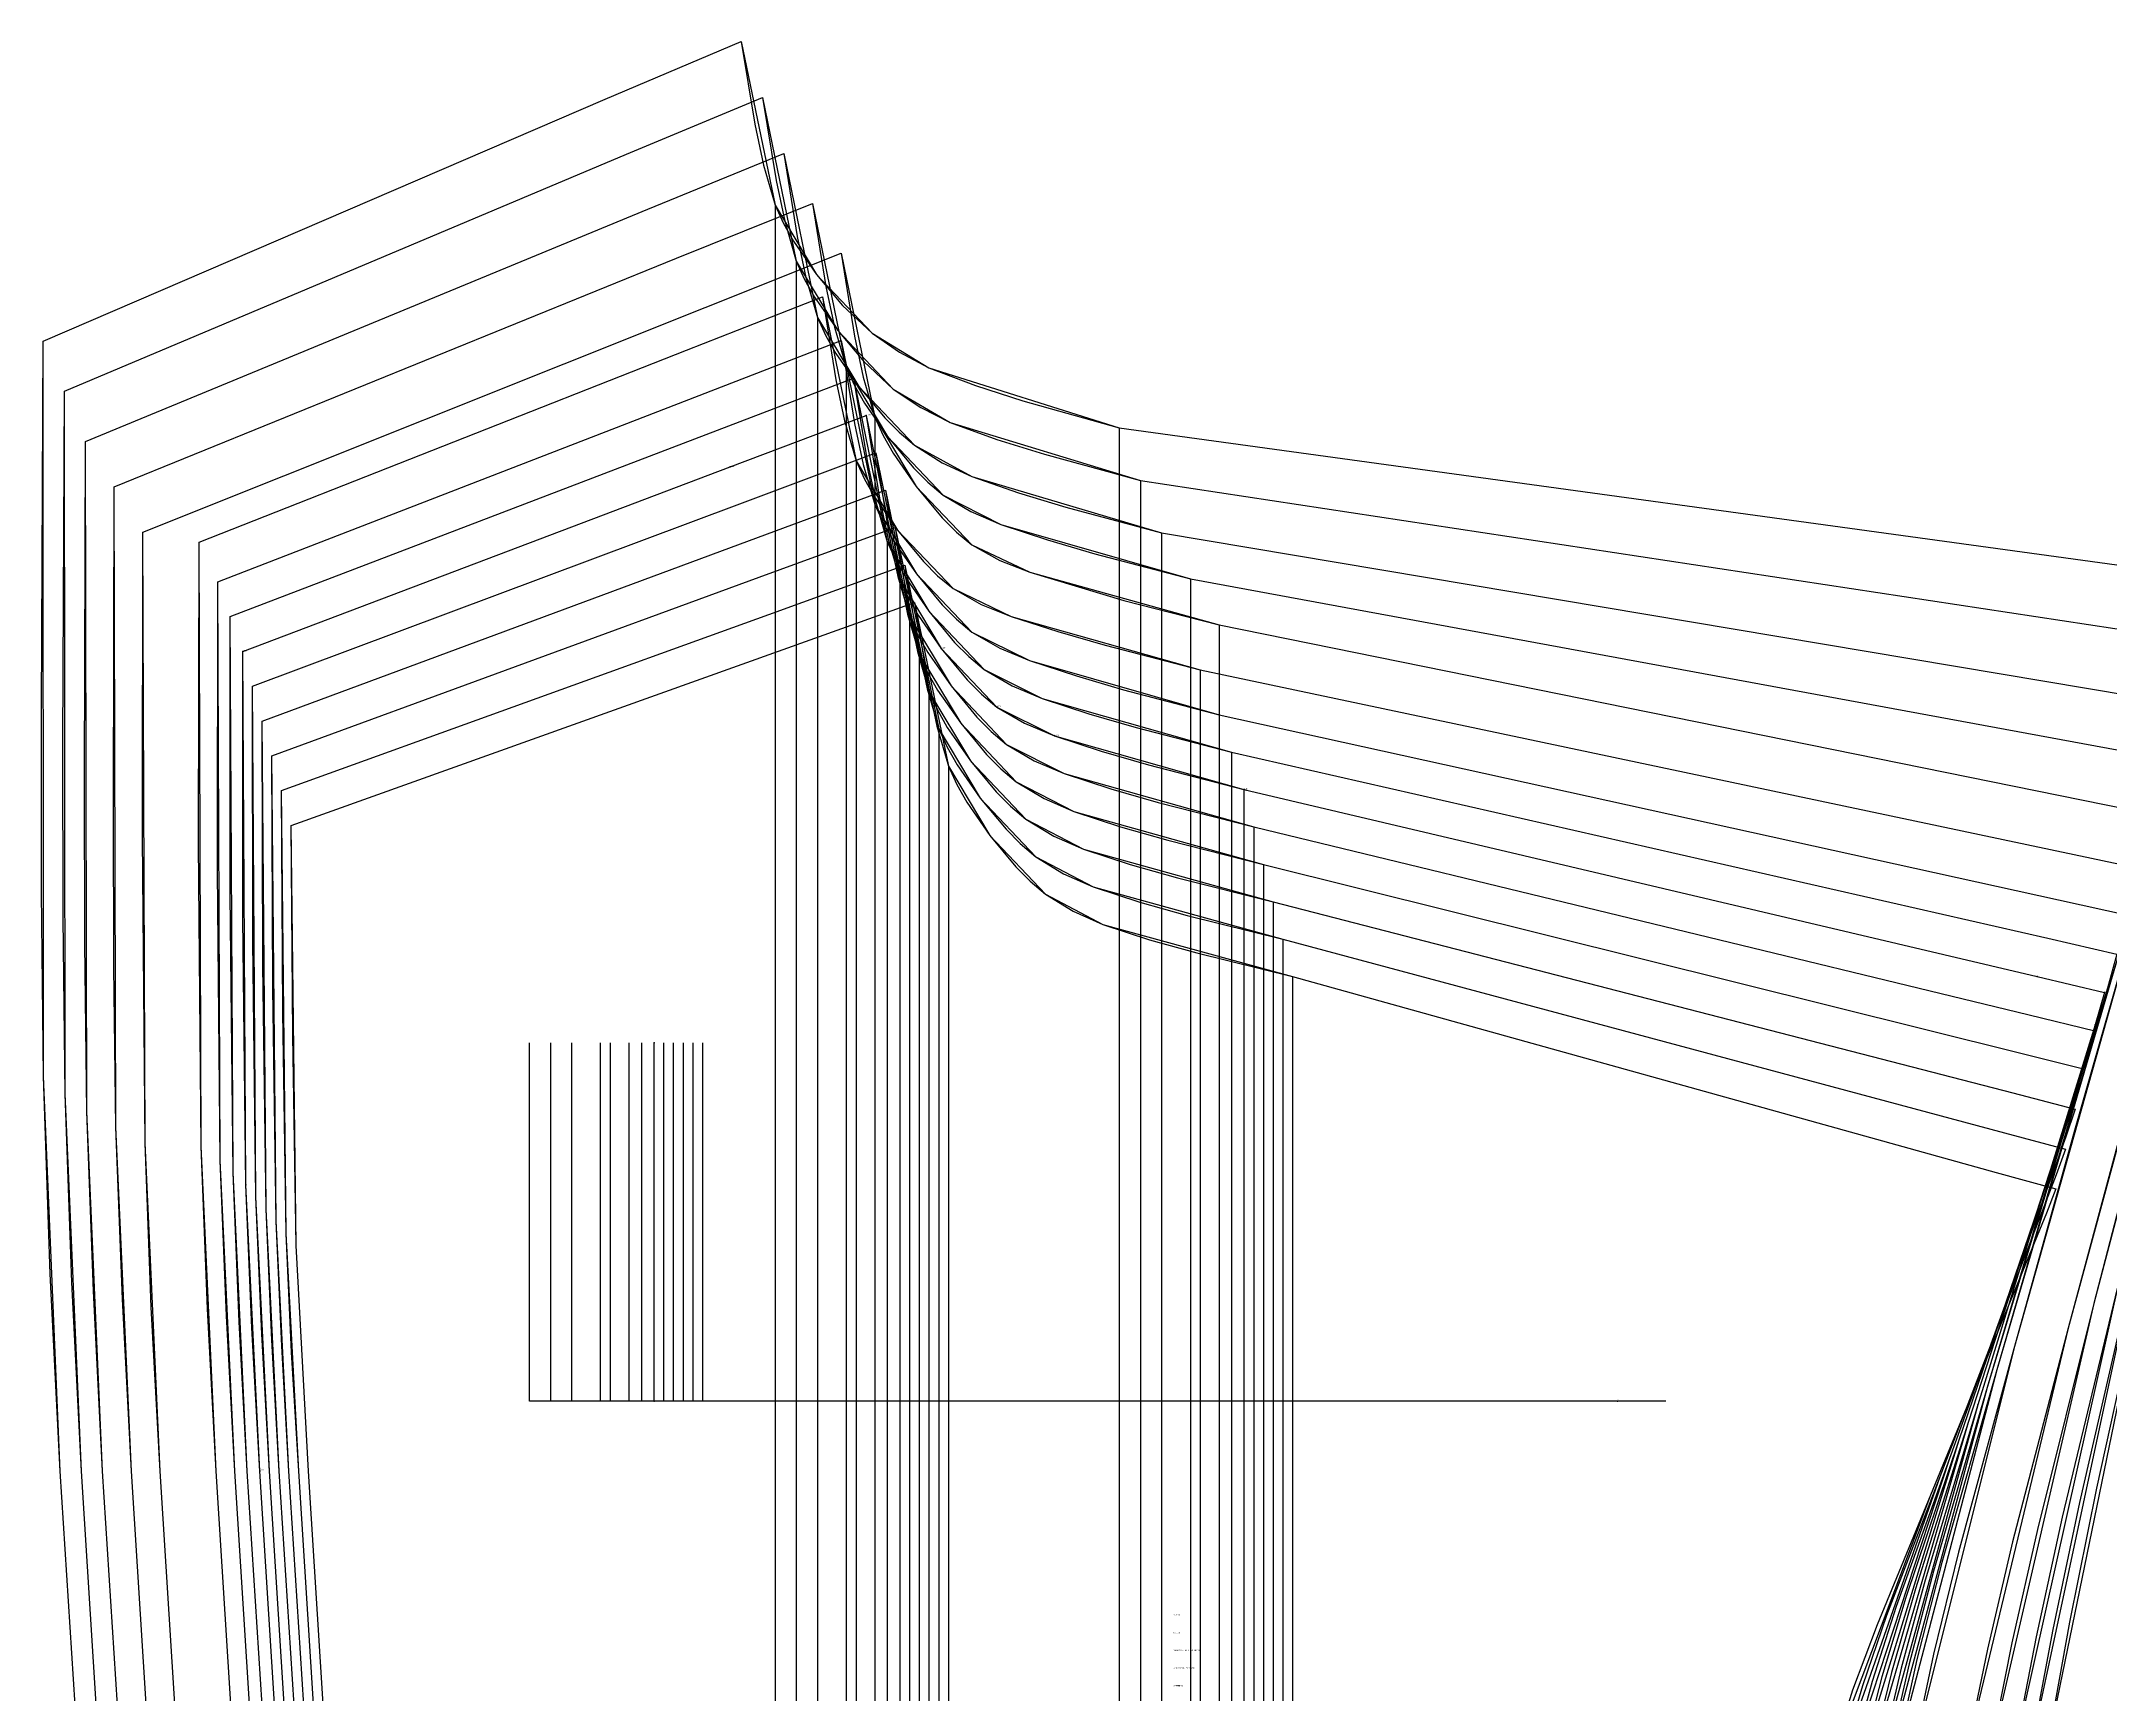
# Model space of a CAD drawing. Extents: x -17 to 2388, y -41 to 629.
# Drawn here: x -16.9 to 398, y 294.6 to 626.2 of the extents above; entities that cross this region are included whole.
import ezdxf

# ---------------------------------------------------------------- set-up
doc = ezdxf.new("R2010")
doc.units = 0

# ---------------------------------------------------------------- blocks, each defined once
blk = doc.blocks.new('GLX4802SLS_26')
at = {"layer": '1'}
for points in [[(33.2258, 468.9348), (130.9244, 503.8548), (158.1913, 513.6465)], [(158.1913, 513.6465), (164.9604, 480.8017), (173.2789, 466.9105), (184.4091, 455.168), (195.9306, 449.0898), (233.962, 438.6301), (375.0387, 399.3693), (386.9665, 396.0496)], [(37.0078, 106.9722), (45.113, 187.9092), (44.8158, 214.2186), (40.2845, 282.1331), (36.6548, 339.4863), (34.2113, 384.683), (33.2258, 468.9348)], [(386.9665, 396.0496), (385.0895, 391.2007), (361.8459, 334.6654), (342.0822, 282.1331), (331.564, 204.0001), (329.2831, 154.5413), (329.5498, 147.0864)]]:
    blk.add_lwpolyline(points, dxfattribs=at)
at = {"layer": '8'}
blk.add_line((233.962, 438.6301), (233.962, 125.6361), dxfattribs=at)
for points in [[(164.9604, 480.8017), (164.9604, 282.1331), (164.9604, 71.8363)], [(308.8209, 353.5223), (115.725, 353.5223), (115.725, 425.351)]]:
    blk.add_lwpolyline(points, dxfattribs=at)
at = {"layer": '84'}
for points in [[(33.2258, 468.9348), (130.9244, 503.8548), (158.1913, 513.6465)], [(158.1913, 513.6465), (160.9141, 497.0272), (162.6337, 488.8256), (164.9604, 480.8017), (166.6393, 477.1162), (168.6408, 473.5856), (173.2789, 466.9105), (178.463, 460.657), (181.3281, 457.7919), (184.4091, 455.168), (189.9565, 451.7518), (195.9306, 449.0898), (205.2905, 446.0215), (214.7799, 443.3621), (233.962, 438.6301), (375.0387, 399.3693), (386.9665, 396.0496)], [(37.0078, 106.9722), (41.6129, 147.3988), (43.622, 167.635), (45.113, 187.9092), (45.2324, 201.0614), (44.8158, 214.2186), (42.766, 248.186), (40.2845, 282.1331), (36.6548, 339.4863), (34.2113, 384.683), (33.5001, 426.8039), (33.2258, 468.9348)], [(386.9665, 396.0496), (385.0895, 391.2007), (361.8459, 334.6654), (351.1271, 308.6685), (346.2452, 295.5113), (342.0822, 282.1331), (339.9333, 272.5217), (338.1553, 262.8316), (335.3309, 243.3193), (333.1693, 223.6877), (331.564, 204.0001), (330.1594, 179.2885), (329.2831, 154.5413), (329.5498, 147.0864)]]:
    blk.add_lwpolyline(points, dxfattribs=at)
at = {"layer": '85'}
for points in [[(164.9604, 480.8017), (164.9604, 282.1331), (164.9604, 71.8363)], [(233.962, 438.6301), (233.962, 125.6361)], [(308.8209, 353.5223), (115.725, 353.5223), (115.725, 425.351)]]:
    blk.add_lwpolyline(points, dxfattribs=at)
at = {"layer": '1'}
blk.add_text('SIZE: 26', height=0.25, dxfattribs=at).set_placement((210.0961, 296.2961))
blk = doc.blocks.new('GLX4802SLS_28')
at = {"layer": '1'}
for points in [[(31.2751, 475.9148), (128.9762, 511.2436), (156.2431, 521.1471)], [(156.2431, 521.1471), (163.0122, 488.3023), (171.3307, 474.4111), (182.461, 462.6687), (193.9824, 456.5904), (232.0138, 446.1307), (376.6846, 407.3272), (388.9172, 404.0505)], [(35.0571, 99.9922), (43.3045, 186.2074), (42.8651, 214.2186), (38.3337, 282.1331), (34.7041, 339.4863), (32.192, 387.1214), (31.2751, 475.9148)], [(388.9172, 404.0505), (387.0402, 398.8613), (363.7382, 338.3306), (344.0329, 282.1331), (333.3217, 199.3519), (331.1754, 146.9771), (331.5005, 139.0854)]]:
    blk.add_lwpolyline(points, dxfattribs=at)
at = {"layer": '8'}
blk.add_line((232.0138, 446.1307), (232.0138, 118.1355), dxfattribs=at)
for points in [[(163.0122, 488.3023), (163.0122, 282.1331), (163.0122, 64.3357)], [(306.8727, 353.5223), (113.7743, 353.5223), (113.7743, 425.351)]]:
    blk.add_lwpolyline(points, dxfattribs=at)
at = {"layer": '84'}
for points in [[(31.2751, 475.9148), (128.9762, 511.2436), (156.2431, 521.1471)], [(156.2431, 521.1471), (158.9634, 504.5279), (160.683, 496.3262), (163.0122, 488.3023), (164.6886, 484.6168), (166.6901, 481.0862), (171.3307, 474.4111), (176.5123, 468.1576), (179.3774, 465.2925), (182.461, 462.6687), (188.0083, 459.2524), (193.9824, 456.5904), (203.3398, 453.5221), (212.8317, 450.8628), (232.0138, 446.1307), (376.6846, 407.3272), (388.9172, 404.0505)], [(35.0571, 99.9922), (39.7688, 143.0579), (41.8161, 164.6124), (43.3045, 186.2074), (43.3629, 200.213), (42.8651, 214.2186), (40.7975, 248.186), (38.3337, 282.1331), (34.7041, 339.4863), (33.2944, 363.2962), (32.192, 387.1214), (31.5037, 431.513), (31.2751, 475.9148)], [(388.9172, 404.0505), (387.0402, 398.8613), (363.7382, 338.3306), (353.0499, 310.482), (348.1883, 296.4104), (344.0329, 282.1331), (341.8663, 271.9299), (340.0654, 261.6556), (337.1825, 240.98), (334.9626, 220.1952), (333.3217, 199.3519), (331.9679, 173.1798), (331.1754, 146.9771), (331.5005, 139.0854)]]:
    blk.add_lwpolyline(points, dxfattribs=at)
at = {"layer": '85'}
for points in [[(163.0122, 488.3023), (163.0122, 282.1331), (163.0122, 64.3357)], [(232.0138, 446.1307), (232.0138, 118.1355)], [(306.8727, 353.5223), (113.7743, 353.5223), (113.7743, 425.351)]]:
    blk.add_lwpolyline(points, dxfattribs=at)
at = {"layer": '1'}
blk.add_text('SIZE: 28', height=0.25, dxfattribs=at).set_placement((210.0961, 296.2961))
blk = doc.blocks.new('GLX4802SLS_30')
at = {"layer": '1'}
for points in [[(29.3269, 482.8947), (127.0255, 518.6833), (154.2924, 528.6452)], [(154.2924, 528.6452), (161.0615, 495.803), (169.38, 481.9117), (180.5102, 470.1693), (192.0444, 464.1673), (230.0631, 453.6314), (378.328, 415.2926), (390.8654, 412.049)], [(33.109, 93.0098), (41.4986, 184.5057), (40.9169, 214.2186), (36.3856, 282.1331), (32.7559, 339.4863), (30.1778, 389.5598), (29.3269, 482.8947)], [(390.8654, 412.049), (388.9909, 406.522), (365.6305, 341.9984), (345.9811, 282.1331), (335.0768, 194.7038), (333.0702, 139.4105), (333.4487, 131.0818)]]:
    blk.add_lwpolyline(points, dxfattribs=at)
at = {"layer": '8'}
blk.add_line((230.0631, 453.6314), (230.0631, 110.6323), dxfattribs=at)
for points in [[(161.0615, 495.803), (161.0615, 282.1331), (161.0615, 56.8325)], [(304.922, 353.5223), (111.8261, 353.5223), (111.8261, 425.351)]]:
    blk.add_lwpolyline(points, dxfattribs=at)
at = {"layer": '84'}
for points in [[(29.3269, 482.8947), (127.0255, 518.6833), (154.2924, 528.6452)], [(154.2924, 528.6452), (157.0152, 512.0285), (158.7348, 503.8268), (161.0615, 495.803), (162.7404, 492.1174), (164.7419, 488.5868), (169.38, 481.9117), (174.5616, 475.6531), (177.4241, 472.788), (180.5102, 470.1693), (186.0677, 466.7936), (192.0444, 464.1673), (201.4068, 461.1015), (210.8937, 458.4192), (230.0631, 453.6314), (378.328, 415.2926), (390.8654, 412.049)], [(33.109, 93.0098), (37.9273, 138.7171), (40.0076, 161.5923), (41.4986, 184.5057), (41.496, 199.3621), (40.9169, 214.2186), (38.8341, 248.1834), (36.3856, 282.1331), (32.7559, 339.4863), (31.3005, 364.5154), (30.1778, 389.5598), (29.5098, 436.2222), (29.3269, 482.8947)], [(390.8654, 412.049), (388.9909, 406.522), (365.6305, 341.9984), (354.9778, 312.3007), (350.134, 297.3121), (345.9811, 282.1331), (343.8018, 271.3406), (341.9755, 260.4821), (339.0316, 238.6457), (336.7558, 216.7052), (335.0768, 194.7038), (333.7764, 167.0762), (333.0702, 139.4105), (333.4487, 131.0818)]]:
    blk.add_lwpolyline(points, dxfattribs=at)
at = {"layer": '85'}
for points in [[(161.0615, 495.803), (161.0615, 282.1331), (161.0615, 56.8325)], [(230.0631, 453.6314), (230.0631, 110.6323)], [(304.922, 353.5223), (111.8261, 353.5223), (111.8261, 425.351)]]:
    blk.add_lwpolyline(points, dxfattribs=at)
at = {"layer": '1'}
blk.add_text('SIZE: 30', height=0.25, dxfattribs=at).set_placement((210.0961, 296.2936))
blk = doc.blocks.new('GLX4802SLS_32')
at = {"layer": '1'}
for points in [[(27.3762, 489.8746), (125.0747, 526.0645), (152.3416, 536.1483)], [(152.3416, 536.1483), (159.1107, 503.3036), (167.4292, 489.4123), (178.5595, 477.6699), (190.1063, 471.7492), (228.1124, 461.132), (379.9739, 423.2555), (392.8161, 420.0526)], [(31.1582, 86.0298), (39.6926, 182.8039), (38.9662, 214.2186), (34.4348, 282.1331), (30.8052, 339.4863), (28.1585, 391.9957), (27.3762, 489.8746)], [(392.8161, 420.0526), (390.9441, 414.1826), (367.5228, 345.6661), (347.9293, 282.1331), (336.8371, 190.0556), (334.9626, 131.8464), (335.3994, 123.0808)]]:
    blk.add_lwpolyline(points, dxfattribs=at)
at = {"layer": '8'}
blk.add_line((228.1124, 461.132), (228.1124, 103.1317), dxfattribs=at)
for points in [[(159.1107, 503.3036), (159.1107, 282.1331), (159.1107, 49.3319)], [(302.9713, 353.5223), (109.8754, 353.5223), (109.8754, 425.351)]]:
    blk.add_lwpolyline(points, dxfattribs=at)
at = {"layer": '84'}
for points in [[(27.3762, 489.8746), (125.0747, 526.0645), (152.3416, 536.1483)], [(152.3416, 536.1483), (155.0645, 519.5291), (156.7841, 511.3275), (159.1107, 503.3036), (160.7897, 499.618), (162.7912, 496.0874), (167.4292, 489.4123), (172.6083, 483.1487), (175.4709, 480.2836), (178.5595, 477.6699), (184.1272, 474.3349), (190.1063, 471.7492), (199.4739, 468.6809), (208.9557, 465.9808), (228.1124, 461.132), (379.9739, 423.2555), (392.8161, 420.0526)], [(31.1582, 86.0298), (36.0858, 134.3762), (38.2042, 158.5697), (39.6926, 182.8039), (39.6291, 198.5112), (38.9662, 214.2186), (36.8682, 248.1834), (34.4348, 282.1331), (30.8052, 339.4863), (29.3066, 365.7321), (28.1585, 391.9957), (27.5159, 440.9314), (27.3762, 489.8746)], [(392.8161, 420.0526), (390.9441, 414.1826), (367.5228, 345.6661), (356.9031, 314.1193), (352.0796, 298.2138), (347.9293, 282.1331), (345.7372, 270.7514), (343.8856, 259.3087), (340.8833, 236.309), (338.549, 213.2127), (336.8371, 190.0556), (335.5874, 160.97), (334.9626, 131.8464), (335.3994, 123.0808)]]:
    blk.add_lwpolyline(points, dxfattribs=at)
at = {"layer": '85'}
for points in [[(159.1107, 503.3036), (159.1107, 282.1331), (159.1107, 49.3319)], [(228.1124, 461.132), (228.1124, 103.1317)], [(302.9713, 353.5223), (109.8754, 353.5223), (109.8754, 425.351)]]:
    blk.add_lwpolyline(points, dxfattribs=at)
at = {"layer": '1'}
blk.add_text('SIZE: 32', height=0.25, dxfattribs=at).set_placement((210.0961, 296.2961))
blk = doc.blocks.new('GLX4802SLS_34')
at = {"layer": '1'}
for points in [[(25.428, 496.8545), (123.1265, 533.4458), (150.3935, 543.649)], [(150.3935, 543.649), (157.1626, 510.8042), (165.4811, 496.913), (176.6113, 485.1705), (188.1709, 479.3311), (226.1642, 468.6326), (381.6198, 430.939), (394.7643, 427.7513)], [(29.21, 79.0525), (37.8867, 181.102), (37.018, 214.2186), (32.4866, 282.1331), (28.857, 339.4863), (26.1443, 394.4366), (25.428, 496.8545)], [(394.7643, 427.7513), (392.8949, 421.5562), (369.4176, 349.1942), (349.88, 282.1331), (338.5998, 185.5877), (336.8599, 124.5693), (337.3476, 115.3846)]]:
    blk.add_lwpolyline(points, dxfattribs=at)
at = {"layer": '8'}
blk.add_line((226.1642, 468.6326), (226.1642, 95.6336), dxfattribs=at)
for points in [[(157.1626, 510.8042), (157.1626, 282.1331), (157.1626, 41.8338)], [(301.0231, 353.5223), (107.9272, 353.5223), (107.9272, 425.351)]]:
    blk.add_lwpolyline(points, dxfattribs=at)
at = {"layer": '84'}
for points in [[(25.428, 496.8545), (123.1265, 533.4458), (150.3935, 543.649)], [(150.3935, 543.649), (153.1163, 527.0297), (154.8359, 518.8281), (157.1626, 510.8042), (158.8415, 507.1187), (160.843, 503.5881), (165.4811, 496.913), (170.655, 490.6442), (173.5202, 487.7791), (176.6113, 485.1705), (182.1841, 481.8787), (188.1709, 479.3311), (197.5384, 476.2602), (207.0202, 473.5373), (226.1642, 468.6326), (381.6198, 430.939), (394.7643, 427.7513)], [(29.21, 79.0525), (34.2443, 130.0353), (36.3982, 155.5497), (37.8867, 181.102), (37.7597, 197.6628), (37.018, 214.2186), (34.9073, 248.1834), (32.4866, 282.1331), (28.857, 339.4863), (27.3101, 366.9513), (26.1443, 394.4366), (25.5194, 445.6405), (25.428, 496.8545)], [(394.7643, 427.7513), (392.8949, 421.5562), (369.4176, 349.1942), (358.8309, 315.8694), (354.0227, 299.0825), (349.88, 282.1331), (347.6727, 270.1849), (345.7957, 258.1809), (342.7375, 234.0661), (340.3474, 209.8549), (338.5998, 185.5877), (337.401, 155.095), (336.8599, 124.5693), (337.3476, 115.3846)]]:
    blk.add_lwpolyline(points, dxfattribs=at)
at = {"layer": '85'}
for points in [[(157.1626, 510.8042), (157.1626, 282.1331), (157.1626, 41.8338)], [(226.1642, 468.6326), (226.1642, 95.6336)], [(301.0231, 353.5223), (107.9272, 353.5223), (107.9272, 425.351)]]:
    blk.add_lwpolyline(points, dxfattribs=at)
at = {"layer": '1'}
blk.add_text('SIZE: 34', height=0.25, dxfattribs=at).set_placement((210.0961, 296.2961))
blk = doc.blocks.new('GLX4802SLS_36')
at = {"layer": '1'}
for points in [[(23.4773, 503.8345), (121.1758, 540.827), (148.4453, 551.1496)], [(148.4453, 551.1496), (155.2118, 518.3048), (163.5303, 504.4136), (174.6632, 492.6712), (186.2354, 486.913), (224.2135, 476.1332), (383.2683, 438.6225), (396.715, 435.45)], [(27.2593, 72.0726), (36.0808, 179.4028), (35.0673, 214.2186), (30.5359, 282.1331), (26.9063, 339.4863), (24.1275, 396.8776), (23.4773, 503.8345)], [(396.715, 435.45), (394.8481, 428.9298), (371.315, 352.7248), (351.8307, 282.1331), (340.3677, 181.1173), (338.7573, 117.2922), (339.2983, 107.6859)]]:
    blk.add_lwpolyline(points, dxfattribs=at)
at = {"layer": '2'}
for p in [(148.4453, 551.1496), (148.4453, 551.1496), (155.2118, 518.3048), (23.4773, 503.8345), (23.4773, 503.8345), (224.2135, 476.1332), (224.2135, 476.1332), (396.715, 435.45), (396.715, 435.45), (394.8481, 428.9298), (105.9765, 425.351), (105.9765, 353.5223), (299.0749, 353.5223)]:
    blk.add_point(p, dxfattribs=at)
at = {"layer": '3'}
for p in [(121.1758, 540.827), (155.2118, 518.3048), (163.5303, 504.4136), (174.6632, 492.6712), (186.2354, 486.913), (383.2683, 438.6225), (24.1275, 396.8776), (371.315, 352.7248), (26.9063, 339.4863)]:
    blk.add_point(p, dxfattribs=at)
at = {"layer": '8'}
blk.add_line((224.2135, 476.1332), (224.2135, 88.133), dxfattribs=at)
for points in [[(155.2118, 518.3048), (155.2118, 282.1331), (155.2118, 34.3332)], [(299.0749, 353.5223), (105.9765, 353.5223), (105.9765, 425.351)]]:
    blk.add_lwpolyline(points, dxfattribs=at)
at = {"layer": '84'}
for points in [[(23.4773, 503.8345), (121.1758, 540.827), (148.4453, 551.1496)], [(148.4453, 551.1496), (151.1656, 534.5304), (152.8852, 526.3287), (155.2118, 518.3048), (156.8908, 514.6193), (158.8923, 511.0887), (163.5303, 504.4136), (168.7018, 498.1398), (171.5643, 495.2747), (174.6632, 492.6712), (180.2435, 489.4199), (186.2354, 486.913), (195.6054, 483.8396), (205.0822, 481.0964), (224.2135, 476.1332), (383.2683, 438.6225), (396.715, 435.45)], [(27.2593, 72.0726), (32.4028, 125.697), (34.5923, 152.5296), (36.0808, 179.4028), (35.8928, 196.812), (35.0673, 214.2186), (30.5359, 282.1331), (26.9063, 339.4863), (25.3162, 368.173), (24.1275, 396.8776), (23.5255, 450.3497), (23.4773, 503.8345)], [(396.715, 435.45), (394.8481, 428.9298), (371.315, 352.7248), (360.7588, 317.6245), (355.9683, 299.9563), (351.8307, 282.1331), (349.6082, 269.6211), (347.7083, 257.0531), (344.5917, 231.8208), (342.1482, 206.497), (340.3677, 181.1173), (339.2196, 149.22), (338.7573, 117.2922), (339.2983, 107.6859)]]:
    blk.add_lwpolyline(points, dxfattribs=at)
at = {"layer": '85'}
for points in [[(155.2118, 518.3048), (155.2118, 282.1331), (155.2118, 34.3332)], [(224.2135, 476.1332), (224.2135, 88.133)], [(299.0749, 353.5223), (105.9765, 353.5223), (105.9765, 425.351)]]:
    blk.add_lwpolyline(points, dxfattribs=at)
at = {"layer": '1'}
for s, p in [('# 509', (148.4453, 551.1496)), ('# 509', (148.4453, 551.1496)), ('# 558', (121.1758, 540.827)), ('# 551', (23.4773, 503.8345)), ('# 551', (23.4773, 503.8345)), ('# 509', (163.5303, 504.4136)), ('# 509', (174.6632, 492.6712)), ('# 554', (186.2354, 486.913)), ('# 757', (224.2135, 476.1332)), ('# 537', (396.715, 435.45)), ('# 537', (396.715, 435.45)), ('# 556', (26.9063, 339.4863)), ('SIZE: 36', (210.0961, 310.5201)), ('Fabric: 1', (210.0961, 306.9641)), ('CATEGORY: TIGHT LEG SHORT', (210.0961, 303.4081)), ('ANNOTATION: 2X FABRIC', (210.0961, 299.8521)), ('Quantity: 1,1', (210.0961, 296.2961))]:
    blk.add_text(s, height=0.25, dxfattribs=at).set_placement(p)
at = {"layer": '8'}
for s, p in [('# 509', (155.2118, 518.3048)), ('NM', (155.2118, 518.3048)), ('# 757', (224.2135, 476.1332)), ('NM', (224.2135, 476.1332)), ('B', (299.0749, 353.5223))]:
    blk.add_text(s, height=0.25, dxfattribs=at).set_placement(p)
at = {"layer": '85'}
for s, p in [('NM', (155.2118, 518.3048)), ('NM', (224.2135, 476.1332)), ('B', (299.0749, 353.5223))]:
    blk.add_text(s, height=0.25, dxfattribs=at).set_placement(p)
blk = doc.blocks.new('GLX4802SLS_38')
at = {"layer": '1'}
for points in [[(20.9779, 510.8118), (118.6765, 548.2083), (145.9434, 558.6502)], [(145.9434, 558.6502), (152.7125, 525.8054), (161.031, 511.9117), (172.1613, 500.1718), (183.7335, 494.411), (221.7141, 483.6338), (385.3765, 446.3009), (399.2144, 443.1488)], [(24.76, 65.0799), (33.7236, 177.6959), (32.5679, 214.2186), (28.0366, 282.1331), (24.4069, 339.4863), (21.5596, 399.3134), (20.9779, 510.8118)], [(399.2144, 443.1488), (397.3069, 436.2984), (373.2175, 356.2604), (353.3293, 282.1331), (341.6809, 176.6418), (340.2, 110.01), (340.7969, 99.9846)]]:
    blk.add_lwpolyline(points, dxfattribs=at)
at = {"layer": '8'}
blk.add_line((221.7141, 483.6338), (221.7141, 80.6298), dxfattribs=at)
for points in [[(152.7125, 525.8054), (152.7125, 282.1331), (152.7125, 26.8301)], [(296.573, 353.5223), (103.4771, 353.5223), (103.4771, 425.351)]]:
    blk.add_lwpolyline(points, dxfattribs=at)
at = {"layer": '84'}
for points in [[(20.9779, 510.8118), (118.6765, 548.2083), (145.9434, 558.6502)], [(145.9434, 558.6502), (148.6662, 542.031), (150.3858, 533.8293), (152.7125, 525.8054), (154.3914, 522.1199), (156.3929, 518.5893), (161.031, 511.9117), (166.1999, 505.6404), (169.065, 502.7753), (172.1613, 500.1718), (177.7442, 496.9206), (183.7335, 494.411), (193.1036, 491.3402), (202.5828, 488.597), (221.7141, 483.6338), (385.3765, 446.3009), (399.2144, 443.1488)], [(24.76, 65.0799), (30.0101, 121.3486), (32.2352, 149.5044), (33.1394, 163.5938), (33.7236, 177.6959), (33.4722, 195.9611), (32.5679, 214.2186), (28.0366, 282.1331), (24.4069, 339.4863), (22.7711, 369.3922), (21.5596, 399.3134), (20.9805, 455.0588), (20.9779, 510.8118)], [(399.2144, 443.1488), (397.3069, 436.2984), (385.1148, 396.3239), (373.2175, 356.2604), (362.4403, 319.3924), (357.5533, 300.8377), (353.3293, 282.1331), (351.0661, 269.0597), (349.1332, 255.9355), (345.9582, 229.583), (343.4741, 203.1416), (341.6809, 176.6418), (340.5836, 143.3424), (340.2, 110.01), (340.7969, 99.9846)]]:
    blk.add_lwpolyline(points, dxfattribs=at)
at = {"layer": '85'}
for points in [[(152.7125, 525.8054), (152.7125, 282.1331), (152.7125, 26.8301)], [(221.7141, 483.6338), (221.7141, 80.6298)], [(296.573, 353.5223), (103.4771, 353.5223), (103.4771, 425.351)]]:
    blk.add_lwpolyline(points, dxfattribs=at)
at = {"layer": '1'}
blk.add_text('SIZE: 38', height=0.25, dxfattribs=at).set_placement((210.0961, 296.2961))
blk = doc.blocks.new('GLX4802SLS_40')
at = {"layer": '1'}
for points in [[(18.476, 517.7943), (116.1771, 555.5895), (143.444, 566.1508)], [(143.444, 566.1508), (150.2131, 533.3061), (158.5316, 519.4148), (169.6619, 507.6724), (181.2494, 501.993), (219.2148, 491.1345), (387.4898, 453.9869), (401.7163, 450.8475)], [(22.2581, 58.1026), (31.364, 175.9966), (30.066, 214.2186), (25.5347, 282.1331), (21.905, 339.4863), (18.9916, 401.7544), (18.476, 517.7943)], [(401.7163, 450.8475), (399.7681, 443.672), (375.1225, 359.7961), (354.8304, 282.1331), (342.9966, 172.1739), (341.6478, 102.7329), (342.2981, 92.2884)]]:
    blk.add_lwpolyline(points, dxfattribs=at)
at = {"layer": '8'}
blk.add_line((219.2148, 491.1345), (219.2148, 73.1317), dxfattribs=at)
for points in [[(150.2131, 533.3061), (150.2131, 282.1331), (150.2131, 19.332)], [(294.0736, 353.5223), (100.9752, 353.5223), (100.9752, 425.351)]]:
    blk.add_lwpolyline(points, dxfattribs=at)
at = {"layer": '84'}
for points in [[(18.476, 517.7943), (116.1771, 555.5895), (143.444, 566.1508)], [(143.444, 566.1508), (146.1644, 549.5316), (147.8839, 541.3299), (150.2131, 533.3061), (151.8895, 529.6205), (153.891, 526.0899), (158.5316, 519.4148), (163.6954, 513.1385), (166.5606, 510.2708), (169.6619, 507.6724), (175.2524, 504.4618), (181.2494, 501.993), (190.622, 498.9196), (200.0936, 496.156), (219.2148, 491.1345), (387.4898, 453.9869), (401.7163, 450.8475)], [(22.2581, 58.1026), (27.6149, 117.0077), (29.8781, 146.4819), (30.7899, 161.2316), (31.364, 175.9966), (31.0515, 195.1102), (30.066, 214.2186), (25.5347, 282.1331), (21.905, 339.4863), (20.2261, 370.6089), (18.9916, 401.7544), (18.4354, 459.768), (18.476, 517.7943)], [(401.7163, 450.8475), (399.7681, 443.672), (387.2891, 401.7772), (375.1225, 359.7961), (364.1192, 321.1602), (359.1357, 301.7216), (354.8304, 282.1331), (352.5267, 268.5009), (350.5556, 254.8154), (347.3247, 227.3478), (344.8025, 199.7888), (342.9966, 172.1739), (341.9475, 137.4674), (341.6478, 102.7329), (342.2981, 92.2884)]]:
    blk.add_lwpolyline(points, dxfattribs=at)
at = {"layer": '85'}
for points in [[(150.2131, 533.3061), (150.2131, 282.1331), (150.2131, 19.332)], [(219.2148, 491.1345), (219.2148, 73.1317)], [(294.0736, 353.5223), (100.9752, 353.5223), (100.9752, 425.351)]]:
    blk.add_lwpolyline(points, dxfattribs=at)
at = {"layer": '1'}
blk.add_text('SIZE: 40', height=0.25, dxfattribs=at).set_placement((210.0961, 296.2961))
blk = doc.blocks.new('GLX4802SLS_42')
at = {"layer": '1'}
for points in [[(14.727, 525.7648), (112.4255, 564.2102), (139.6924, 574.9011)], [(139.6924, 574.9011), (146.4615, 542.0564), (154.78, 528.1651), (165.9103, 516.4227), (177.513, 510.8423), (215.4632, 500.1337), (390.652, 463.0802), (405.4653, 459.9483)], [(18.509, 50.132), (27.78, 174.0536), (26.317, 214.2186), (21.7856, 282.1331), (18.156, 339.4863), (15.1639, 404.5382), (14.727, 525.7648)], [(405.4653, 459.9483), (403.4968, 452.3868), (378.5363, 363.9694), (358.0791, 282.1331), (345.4451, 166.9111), (343.8856, 94.1375), (344.546, 83.1876)]]:
    blk.add_lwpolyline(points, dxfattribs=at)
at = {"layer": '8'}
blk.add_line((215.4632, 500.1337), (215.4632, 64.1325), dxfattribs=at)
for points in [[(146.4615, 542.0564), (146.4615, 282.1331), (146.4615, 10.5817)], [(290.322, 353.5223), (97.2262, 353.5223), (97.2262, 425.351)]]:
    blk.add_lwpolyline(points, dxfattribs=at)
at = {"layer": '84'}
for points in [[(14.727, 525.7648), (112.4255, 564.2102), (139.6924, 574.9011)], [(139.6924, 574.9011), (142.4153, 558.2819), (144.1349, 550.0802), (146.4615, 542.0564), (148.1405, 538.3708), (150.142, 534.8402), (154.78, 528.1651), (159.9413, 521.8812), (162.8064, 519.0135), (165.9103, 516.4227), (171.511, 513.2604), (177.513, 510.8423), (186.8882, 507.8172), (196.3573, 505.0892), (215.4632, 500.1337), (390.652, 463.0802), (405.4653, 459.9483)], [(18.509, 50.132), (23.9878, 112.0522), (26.2916, 143.0325), (27.2136, 158.5367), (27.78, 174.0536), (27.3965, 194.1399), (26.317, 214.2186), (21.7856, 282.1331), (18.156, 339.4863), (16.4212, 372.0008), (15.1639, 404.5382), (14.6305, 465.1452), (14.727, 525.7648)], [(405.4653, 459.9483), (403.4968, 452.3868), (390.8527, 408.2212), (378.5363, 363.9694), (367.472, 323.2354), (362.4504, 302.7528), (358.0791, 282.1331), (355.6991, 267.838), (353.6316, 253.4946), (350.1873, 224.7139), (347.4466, 195.8417), (345.4451, 166.9111), (344.7009, 148.7323), (344.2742, 130.5408), (343.8856, 94.1375), (344.546, 83.1876)]]:
    blk.add_lwpolyline(points, dxfattribs=at)
at = {"layer": '85'}
for points in [[(146.4615, 542.0564), (146.4615, 282.1331), (146.4615, 10.5817)], [(215.4632, 500.1337), (215.4632, 64.1325)], [(290.322, 353.5223), (97.2262, 353.5223), (97.2262, 425.351)]]:
    blk.add_lwpolyline(points, dxfattribs=at)
at = {"layer": '1'}
blk.add_text('SIZE: 42', height=0.25, dxfattribs=at).set_placement((210.0961, 296.2961))
blk = doc.blocks.new('GLX4802SLS_44')
at = {"layer": '1'}
for points in [[(3.4748, 527.7714), (116.1746, 572.8107), (143.4415, 583.6514)], [(143.4415, 583.6514), (150.2106, 550.8067), (158.5291, 536.9154), (169.6593, 525.173), (181.2799, 519.6942), (219.2122, 509.1329), (401.32, 472.1734), (416.7175, 469.0492)], [(7.2568, 46.8859), (16.5939, 173.2611), (15.0648, 214.2186), (10.5334, 282.1331), (6.9038, 339.4863), (3.8939, 405.2393), (3.4748, 527.7714)], [(416.7175, 469.0492), (414.7287, 461.1015), (389.4481, 368.1451), (368.8309, 282.1331), (355.3968, 161.6507), (353.6265, 85.5396), (354.297, 74.0868)]]:
    blk.add_lwpolyline(points, dxfattribs=at)
at = {"layer": '8'}
blk.add_line((219.2122, 509.1329), (219.2122, 55.1333), dxfattribs=at)
for points in [[(150.2106, 550.8067), (150.2106, 282.1331), (150.2106, 1.8314)], [(294.0711, 353.5223), (100.9752, 353.5223), (100.9752, 425.351)]]:
    blk.add_lwpolyline(points, dxfattribs=at)
at = {"layer": '84'}
for points in [[(3.4748, 527.7714), (116.1746, 572.8107), (143.4415, 583.6514)], [(143.4415, 583.6514), (146.1644, 567.0322), (147.8839, 558.8305), (150.2106, 550.8067), (151.8895, 547.1211), (153.891, 543.5905), (158.5291, 536.9154), (163.6878, 530.6264), (166.5504, 527.7587), (169.6593, 525.173), (175.2702, 522.0589), (181.2799, 519.6942), (200.1216, 514.0249), (219.2122, 509.1329), (401.32, 472.1734), (416.7175, 469.0492)], [(7.2568, 46.8859), (12.7864, 110.0329), (15.108, 141.6279), (16.0325, 157.4369), (16.5939, 173.2611), (16.1824, 193.7436), (15.0648, 214.2186), (10.5334, 282.1331), (6.9038, 339.4863), (5.1588, 372.3514), (3.8939, 405.2393), (3.3681, 466.499), (3.4748, 527.7714)], [(416.7175, 469.0492), (414.7287, 461.1015), (401.9169, 414.6678), (389.4481, 368.1451), (378.3204, 325.3131), (373.2658, 303.7866), (368.8309, 282.1331), (364.2081, 252.1763), (360.5505, 222.0799), (357.594, 191.8971), (355.3968, 161.6507), (354.5815, 142.6388), (354.104, 123.6117), (353.6265, 85.5396), (354.297, 74.0868)]]:
    blk.add_lwpolyline(points, dxfattribs=at)
at = {"layer": '85'}
for points in [[(150.2106, 550.8067), (150.2106, 282.1331), (150.2106, 1.8314)], [(219.2122, 509.1329), (219.2122, 55.1333)], [(294.0711, 353.5223), (100.9752, 353.5223), (100.9752, 425.351)]]:
    blk.add_lwpolyline(points, dxfattribs=at)
at = {"layer": '1'}
blk.add_text('SIZE: 44', height=0.25, dxfattribs=at).set_placement((210.0961, 296.2961))
blk = doc.blocks.new('GLX4802SLS_46')
at = {"layer": '1'}
for points in [[(-2.2759, 536.8595), (110.424, 582.6481), (137.6909, 593.6514)], [(137.6909, 593.6514), (144.46, 560.8066), (152.7785, 546.9129), (163.9088, 535.173), (175.4632, 529.2903), (213.4616, 518.381), (406.174, 482.8032), (422.4681, 479.7959)], [(1.5063, 37.7876), (11.0287, 171.0411), (9.3142, 214.2186), (4.7829, 282.1331), (1.1532, 339.4863), (-1.9457, 408.4143), (-2.2759, 536.8595)], [(422.4681, 479.7959), (420.4386, 471.391), (394.5814, 373.0778), (373.5807, 282.1331), (359.0163, 155.4404), (356.8802, 75.3847), (357.5457, 63.3349)]]:
    blk.add_lwpolyline(points, dxfattribs=at)
at = {"layer": '8'}
blk.add_line((213.4616, 518.381), (213.4616, 45.8801), dxfattribs=at)
for points in [[(144.46, 560.8066), (144.46, 282.1331), (144.46, -8.1712)], [(288.3205, 353.5223), (95.2246, 353.5223), (95.2246, 425.351)]]:
    blk.add_lwpolyline(points, dxfattribs=at)
at = {"layer": '84'}
for points in [[(-2.2759, 536.8595), (110.424, 582.6481), (137.6909, 593.6514)], [(137.6909, 593.6514), (140.4138, 577.0322), (142.1334, 568.8305), (144.46, 560.8066), (146.1389, 557.1211), (148.1405, 553.5905), (152.7785, 546.9129), (157.955, 540.6492), (160.8202, 537.7841), (163.9088, 535.173), (169.4816, 531.8608), (175.4632, 529.2903), (184.8333, 526.1712), (194.3151, 523.3975), (213.4616, 518.381), (406.174, 482.8032), (422.4681, 479.7959)], [(1.5063, 37.7876), (7.1756, 104.3763), (9.5428, 137.6909), (10.4776, 154.3584), (11.0287, 171.0411), (10.5385, 192.6362), (9.3142, 214.2186), (4.7829, 282.1331), (1.1532, 339.4863), (-0.6503, 373.9414), (-1.9457, 408.4143), (-2.3521, 440.5224), (-2.4435, 472.6331), (-2.2759, 536.8595)], [(422.4681, 479.7959), (420.4386, 471.391), (407.3297, 422.2827), (394.5814, 373.0778), (383.2835, 327.7718), (378.1349, 305.0134), (373.5807, 282.1331), (368.7014, 250.6193), (364.7466, 218.976), (361.4878, 187.2438), (359.0163, 155.4404), (358.0867, 135.4456), (357.5203, 115.4354), (356.8802, 75.3847), (357.5457, 63.3349)]]:
    blk.add_lwpolyline(points, dxfattribs=at)
at = {"layer": '85'}
for points in [[(144.46, 560.8066), (144.46, 282.1331), (144.46, -8.1712)], [(213.4616, 518.381), (213.4616, 45.8801)], [(288.3205, 353.5223), (95.2246, 353.5223), (95.2246, 425.351)]]:
    blk.add_lwpolyline(points, dxfattribs=at)
at = {"layer": '1'}
blk.add_text('SIZE: 46', height=0.25, dxfattribs=at).set_placement((210.0961, 296.2961))
blk = doc.blocks.new('GLX4802SLS_48')
at = {"layer": '1'}
for points in [[(-8.0265, 545.9527), (104.6734, 592.4906), (131.9404, 603.6514)], [(131.9404, 603.6514), (138.7095, 570.8066), (147.028, 556.9154), (158.1582, 545.173), (169.6441, 538.889), (207.7111, 527.6342), (411.0254, 493.4382), (428.2187, 490.5477)], [(-4.2444, 28.6944), (5.4661, 168.8262), (3.5637, 214.2186), (-0.9678, 282.1331), (-4.5975, 339.4863), (-7.7826, 411.5918), (-8.0265, 545.9527)], [(428.2187, 490.5477), (426.1486, 481.6857), (399.7122, 378.013), (378.328, 282.1331), (362.6359, 149.2352), (360.1365, 65.2349), (360.7944, 52.5882)]]:
    blk.add_lwpolyline(points, dxfattribs=at)
at = {"layer": '8'}
blk.add_line((207.7111, 527.6342), (207.7111, 36.6319), dxfattribs=at)
for points in [[(138.7095, 570.8066), (138.7095, 282.1331), (138.7095, -18.1687)], [(282.57, 353.5223), (89.4741, 353.5223), (89.4741, 425.351)]]:
    blk.add_lwpolyline(points, dxfattribs=at)
at = {"layer": '84'}
for points in [[(-8.0265, 545.9527), (104.6734, 592.4906), (131.9404, 603.6514)], [(131.9404, 603.6514), (134.6632, 587.0322), (136.3828, 578.8305), (138.7095, 570.8066), (140.3884, 567.1211), (142.3899, 563.5905), (147.028, 556.9154), (152.2223, 550.6746), (155.0874, 547.8069), (158.1582, 545.173), (163.6929, 541.6677), (169.6441, 538.889), (179.0066, 535.6276), (188.5061, 532.7727), (207.7111, 527.6342), (411.0254, 493.4382), (428.2187, 490.5477)], [(-4.2444, 28.6944), (1.5672, 98.7197), (3.9802, 133.7539), (4.8972, 151.2825), (5.4661, 168.8262), (5.3391, 180.18), (4.8946, 191.5288), (3.5637, 214.2186), (-0.9678, 282.1331), (-4.5975, 339.4863), (-6.4593, 375.5263), (-7.7826, 411.5918), (-8.1814, 445.1757), (-8.2525, 478.7672), (-8.0265, 545.9527)], [(428.2187, 490.5477), (426.1486, 481.6857), (412.7399, 429.8951), (399.7122, 378.013), (388.2416, 330.2305), (383.0066, 306.2377), (378.328, 282.1331), (373.1921, 249.0648), (368.9401, 215.8696), (365.3791, 182.5905), (362.6359, 149.2352), (361.5919, 128.2548), (360.9366, 107.2566), (360.1365, 65.2349), (360.7944, 52.5882)]]:
    blk.add_lwpolyline(points, dxfattribs=at)
at = {"layer": '85'}
for points in [[(138.7095, 570.8066), (138.7095, 282.1331), (138.7095, -18.1687)], [(207.7111, 527.6342), (207.7111, 36.6319)], [(282.57, 353.5223), (89.4741, 353.5223), (89.4741, 425.351)]]:
    blk.add_lwpolyline(points, dxfattribs=at)
at = {"layer": '1'}
blk.add_text('SIZE: 48', height=0.25, dxfattribs=at).set_placement((210.0961, 296.2961))
blk = doc.blocks.new('GLX4802SLS_50')
at = {"layer": '1'}
for points in [[(-12.2759, 555.9908), (100.424, 603.5295), (127.6909, 614.901)], [(127.6909, 614.901), (134.46, 582.0563), (142.7785, 568.1625), (153.9088, 556.4201), (165.3287, 549.7373), (203.4617, 538.1321), (414.6119, 506.0112), (432.4655, 503.2985)], [(-8.4938, 18.636), (1.4225, 166.3726), (-0.6858, 214.2186), (-5.2172, 282.1331), (-8.8469, 339.4863), (-12.1286, 415.0996), (-12.2759, 555.9908)], [(432.4655, 503.2985), (430.3624, 493.8929), (403.3317, 383.8626), (381.5817, 282.1331), (364.711, 141.8641), (361.8815, 53.1876), (362.5444, 39.8349)]]:
    blk.add_lwpolyline(points, dxfattribs=at)
at = {"layer": '8'}
blk.add_line((203.4617, 538.1321), (203.4617, 26.129), dxfattribs=at)
for points in [[(134.46, 582.0538), (134.46, 282.1331), (134.46, -29.4209)], [(278.3231, 353.5223), (85.2247, 353.5223), (85.2247, 425.351)]]:
    blk.add_lwpolyline(points, dxfattribs=at)
at = {"layer": '84'}
for points in [[(-12.2759, 555.9908), (100.424, 603.5295), (127.6909, 614.901)], [(127.6909, 614.901), (130.4138, 598.2818), (132.1334, 590.0802), (134.46, 582.0563), (136.139, 578.3708), (138.1405, 574.8401), (142.7785, 568.1625), (147.9906, 561.9446), (153.9088, 556.4201), (159.4054, 552.7218), (165.3287, 549.7373), (174.6809, 546.3388), (184.1983, 543.3975), (203.4617, 538.1321), (414.6119, 506.0112), (432.4655, 503.2985)], [(-8.4938, 18.636), (-2.5274, 92.4662), (-0.061, 129.4004), (0.8637, 147.8814), (1.4225, 166.3726), (1.2599, 178.3411), (0.7621, 190.3045), (-0.6858, 214.2186), (-5.2172, 282.1331), (-8.8469, 339.4863), (-10.7747, 377.2815), (-12.1286, 415.0996), (-12.5197, 450.3166), (-12.5654, 485.5388), (-12.2759, 555.9908)], [(432.4655, 503.2985), (430.3624, 493.8929), (416.6439, 438.9273), (403.3317, 383.8626), (391.6985, 333.149), (386.3772, 307.6906), (381.5817, 282.1331), (376.1766, 247.2183), (371.6097, 212.184), (367.7336, 177.066), (364.711, 141.8641), (363.5553, 119.7204), (362.8187, 97.5538), (361.8815, 53.1876), (362.5444, 39.8349)]]:
    blk.add_lwpolyline(points, dxfattribs=at)
at = {"layer": '85'}
for points in [[(134.46, 582.0538), (134.46, 282.1331), (134.46, -29.4209)], [(203.4617, 538.1321), (203.4617, 26.129)], [(278.3231, 353.5223), (85.2247, 353.5223), (85.2247, 425.351)]]:
    blk.add_lwpolyline(points, dxfattribs=at)
at = {"layer": '1'}
blk.add_text('SIZE: 50', height=0.25, dxfattribs=at).set_placement((210.0936, 296.2961))
blk = doc.blocks.new('GLX4802SLS_52')
at = {"layer": '1'}
for points in [[(-16.5253, 566.0289), (96.1746, 614.5683), (123.4415, 626.1507)], [(123.4415, 626.1507), (130.2106, 593.306), (138.5291, 579.4147), (149.6594, 567.6723), (161.031, 560.6847), (199.2123, 548.635), (418.1983, 518.5893), (436.7175, 516.0493)], [(-12.7432, 8.5929), (-2.6213, 163.924), (-4.9353, 214.2186), (-9.4666, 282.1331), (-13.0963, 339.4863), (-16.4745, 418.6073), (-16.5253, 566.0289)], [(436.7175, 516.0493), (434.5686, 506.1052), (406.9512, 389.7148), (384.8329, 282.1331), (366.7862, 134.4981), (363.6214, 41.1455), (364.2945, 27.0866)]]:
    blk.add_lwpolyline(points, dxfattribs=at)
at = {"layer": '8'}
blk.add_line((199.2123, 548.635), (199.2123, 15.6312), dxfattribs=at)
for points in [[(130.2106, 593.306), (130.2106, 282.1331), (130.2106, -40.668)], [(274.0711, 353.5223), (80.9753, 353.5223), (80.9753, 425.351)]]:
    blk.add_lwpolyline(points, dxfattribs=at)
at = {"layer": '84'}
for points in [[(-16.5253, 566.0289), (96.1746, 614.5683), (123.4415, 626.1507)], [(123.4415, 626.1507), (126.1644, 609.5315), (127.884, 601.3298), (130.2106, 593.306), (131.8896, 589.6204), (133.8911, 586.0898), (138.5291, 579.4147), (143.7539, 573.212), (149.6594, 567.6723), (155.128, 563.8267), (161.031, 560.6847), (170.3782, 557.1465), (179.9083, 554.0985), (199.2123, 548.635), (418.1983, 518.5893), (436.7175, 516.0493)], [(-12.7432, 8.5929), (-6.6244, 86.2178), (-4.1047, 125.0519), (-3.17, 144.4803), (-2.6213, 163.924), (-2.8194, 176.5047), (-3.3706, 189.0802), (-4.9353, 214.2186), (-9.4666, 282.1331), (-13.0963, 339.4863), (-15.0877, 379.0341), (-16.4745, 418.6073), (-16.8555, 455.4576), (-16.8809, 492.313), (-16.5253, 566.0289)], [(436.7175, 516.0493), (434.5686, 506.1052), (420.5453, 447.957), (406.9512, 389.7148), (395.1555, 336.0649), (389.7478, 309.1434), (384.8329, 282.1331), (379.1585, 245.3717), (374.2817, 208.4985), (370.0908, 171.5415), (366.7862, 134.4981), (365.5213, 111.1835), (364.7034, 87.8485), (363.6214, 41.1455), (364.2945, 27.0866)]]:
    blk.add_lwpolyline(points, dxfattribs=at)
at = {"layer": '85'}
for points in [[(130.2106, 593.306), (130.2106, 282.1331), (130.2106, -40.668)], [(199.2123, 548.635), (199.2123, 15.6312)], [(274.0711, 353.5223), (80.9753, 353.5223), (80.9753, 425.351)]]:
    blk.add_lwpolyline(points, dxfattribs=at)
at = {"layer": '1'}
blk.add_text('SIZE: 52', height=0.25, dxfattribs=at).set_placement((210.0961, 296.2961))

msp = doc.modelspace()

# ---------------------------------------------------------------- block references
at = {"layer": '1'}
for name in ['GLX4802SLS_52', 'GLX4802SLS_50', 'GLX4802SLS_48', 'GLX4802SLS_46', 'GLX4802SLS_44', 'GLX4802SLS_42', 'GLX4802SLS_40', 'GLX4802SLS_38', 'GLX4802SLS_36', 'GLX4802SLS_34', 'GLX4802SLS_32', 'GLX4802SLS_30', 'GLX4802SLS_28', 'GLX4802SLS_26']:
    msp.add_blockref(name, (0, 0), dxfattribs=at)

doc.saveas('drawing.dxf')
